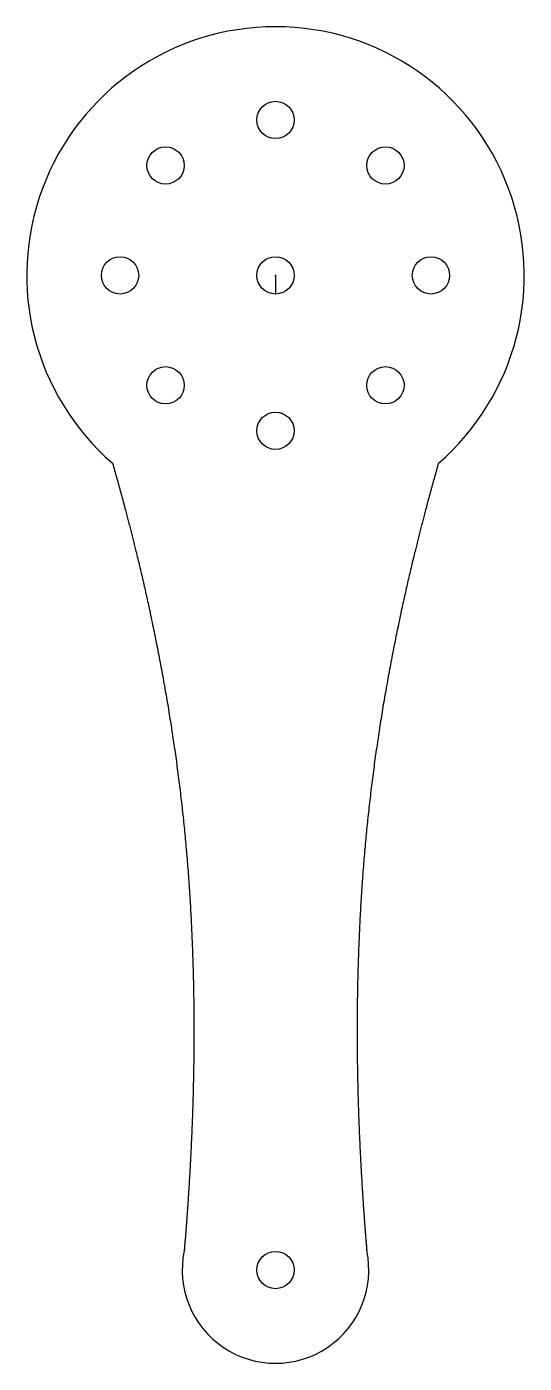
# Model space of a CAD drawing. Header units: centimetres. Extents: x -2 to 2, y -8.8 to 2.
import ezdxf

# ---------------------------------------------------------------- set-up
doc = ezdxf.new("R2010")
doc.units = ezdxf.units.CM
doc.header["$MEASUREMENT"] = 0
doc.layers.add('Upper_Link_8H v5_Sketch1', color=7, linetype='Continuous')

msp = doc.modelspace()

# ---------------------------------------------------------------- linework, layer by layer
at = {"layer": 'Upper_Link_8H v5_Sketch1'}
msp.add_line((0, 0), (0, -0.15), dxfattribs=at)
msp.add_line((0, 0), (0, -0.15), dxfattribs=at)
msp.add_line((0, 0), (0, -0.15), dxfattribs=at)
for centre in [(0, 1.25), (-0.884, 0.884), (0.884, 0.884), (-1.25, 0), (0, 0), (1.25, 0), (-0.884, -0.884), (0.884, -0.884), (0, -1.25), (0, -8)]:
    msp.add_circle(centre, 0.15, dxfattribs=at)
for centre, radius, start, end in [((0, 0), 2, 310.9337, 229.0663), ((0, -8), 0.75, 168.2283, 11.7717)]:
    msp.add_arc(centre, radius, start, end, dxfattribs=at)
for points in [[(-1.31, -1.511), (-1.276, -1.631), (-1.209, -1.872), (-1.114, -2.235), (-1, -2.723), (-0.88, -3.339), (-0.784, -3.961), (-0.713, -4.591), (-0.67, -5.229), (-0.651, -5.874), (-0.656, -6.525), (-0.677, -7.051), (-0.702, -7.448), (-0.723, -7.714), (-0.734, -7.847)], [(1.31, -1.511), (1.276, -1.631), (1.209, -1.872), (1.114, -2.235), (1, -2.723), (0.88, -3.339), (0.784, -3.961), (0.713, -4.591), (0.67, -5.229), (0.651, -5.874), (0.656, -6.525), (0.677, -7.051), (0.702, -7.448), (0.723, -7.714), (0.734, -7.847)]]:
    msp.add_open_spline(points, degree=5, dxfattribs=at)
msp.add_point((0, 0), dxfattribs=at)

doc.saveas('drawing.dxf')
